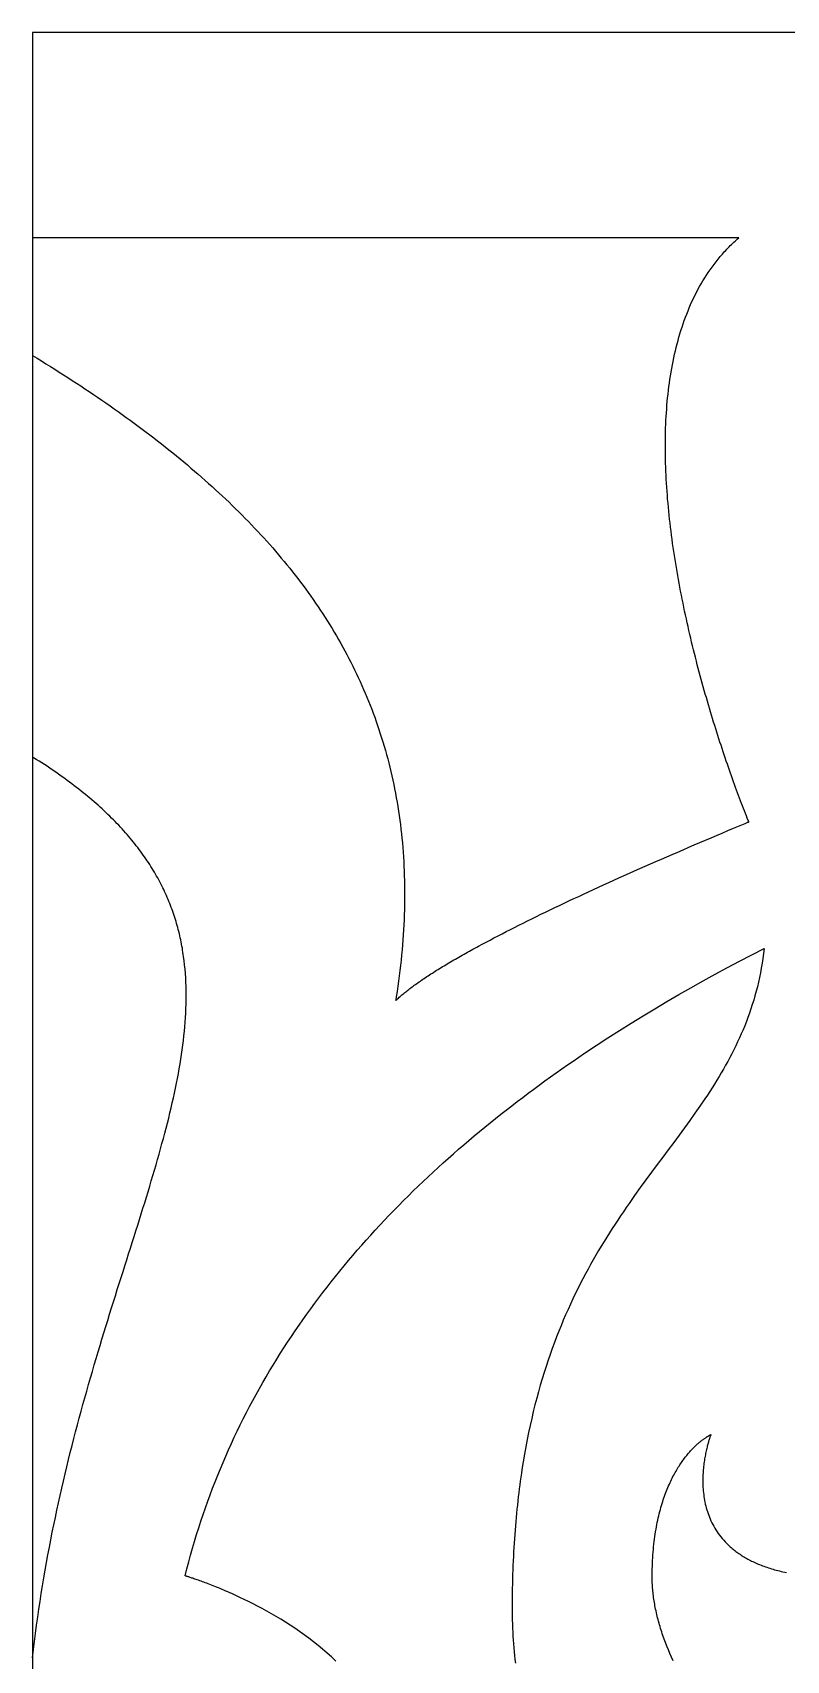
# Model space of a CAD drawing. Extents: x -52 to 64, y -91 to -51.
# Drawn here: x -52.14 to -40.83, y -75.14 to -50.72 of the extents above; entities that cross this region are included whole.
import ezdxf

# ---------------------------------------------------------------- set-up
doc = ezdxf.new("R2010")
doc.units = 0
doc.header["$MEASUREMENT"] = 0
doc.layers.get('0').update_dxf_attribs({"linetype": 'CONTINUOUS'})
doc.layers.add('LAYER_1', color=18, linetype='CONTINUOUS')

msp = doc.modelspace()

# ---------------------------------------------------------------- linework, layer by layer
msp.add_line((-52.14, -50.717), (-52.14, -90.716))
at = {"layer": 'LAYER_1'}
for points in [[(-40.626, -50.717), (-40.961, -50.717), (-41.298, -50.717), (-41.982, -50.717), (-42.674, -50.717), (-43.375, -50.717), (-44.083, -50.717), (-44.797, -50.717), (-45.516, -50.717), (-46.239, -50.717), (-47.693, -50.717), (-49.148, -50.717), (-50.598, -50.717), (-51.318, -50.717), (-52.032, -50.717), (-52.14, -50.717)], [(-47.59, -75.152), (-47.622, -75.121), (-47.654, -75.091), (-47.72, -75.032), (-47.786, -74.974), (-47.854, -74.918), (-47.923, -74.864), (-47.992, -74.811), (-48.062, -74.76), (-48.132, -74.71), (-48.203, -74.661), (-48.273, -74.615), (-48.344, -74.569), (-48.415, -74.526), (-48.485, -74.483), (-48.556, -74.443), (-48.625, -74.403), (-48.695, -74.365), (-48.763, -74.329), (-48.831, -74.294), (-48.897, -74.261), (-48.963, -74.229), (-49.027, -74.198), (-49.058, -74.183), (-49.089, -74.169), (-49.12, -74.155), (-49.151, -74.141), (-49.181, -74.128), (-49.21, -74.115), (-49.239, -74.102), (-49.268, -74.09), (-49.296, -74.078), (-49.324, -74.066), (-49.351, -74.055), (-49.378, -74.044), (-49.404, -74.034), (-49.429, -74.023), (-49.454, -74.014), (-49.479, -74.004), (-49.502, -73.995), (-49.525, -73.986), (-49.548, -73.978), (-49.57, -73.97), (-49.591, -73.962), (-49.611, -73.954), (-49.631, -73.947), (-49.65, -73.94), (-49.668, -73.934), (-49.686, -73.928), (-49.702, -73.922), (-49.718, -73.917), (-49.733, -73.911), (-49.748, -73.907), (-49.761, -73.902), (-49.773, -73.898), (-49.785, -73.894), (-49.796, -73.891), (-49.806, -73.888), (-49.815, -73.885), (-49.823, -73.882), (-49.83, -73.88), (-49.836, -73.878), (-49.841, -73.877), (-49.845, -73.876), (-49.848, -73.875), (-49.822, -73.77), (-49.795, -73.666), (-49.767, -73.563), (-49.738, -73.46), (-49.708, -73.358), (-49.677, -73.256), (-49.645, -73.155), (-49.613, -73.054), (-49.58, -72.954), (-49.545, -72.854), (-49.51, -72.755), (-49.474, -72.657), (-49.437, -72.559), (-49.399, -72.461), (-49.361, -72.365), (-49.321, -72.268), (-49.281, -72.173), (-49.24, -72.077), (-49.198, -71.983), (-49.156, -71.888), (-49.112, -71.795), (-49.068, -71.702), (-49.023, -71.609), (-48.977, -71.517), (-48.93, -71.425), (-48.883, -71.334), (-48.834, -71.244), (-48.786, -71.154), (-48.736, -71.064), (-48.685, -70.975), (-48.634, -70.887), (-48.582, -70.799), (-48.53, -70.711), (-48.476, -70.625), (-48.422, -70.538), (-48.367, -70.452), (-48.312, -70.367), (-48.256, -70.282), (-48.199, -70.197), (-48.141, -70.113), (-48.083, -70.03), (-48.024, -69.947), (-47.964, -69.865), (-47.904, -69.783), (-47.843, -69.701), (-47.782, -69.62), (-47.72, -69.54), (-47.657, -69.46), (-47.593, -69.38), (-47.529, -69.301), (-47.465, -69.222), (-47.399, -69.144), (-47.334, -69.067), (-47.267, -68.989), (-47.2, -68.913), (-47.133, -68.836), (-47.064, -68.761), (-46.996, -68.685), (-46.926, -68.61), (-46.856, -68.536), (-46.786, -68.462), (-46.715, -68.389), (-46.644, -68.316), (-46.572, -68.243), (-46.499, -68.171), (-46.426, -68.099), (-46.352, -68.028), (-46.278, -67.957), (-46.204, -67.887), (-46.129, -67.817), (-46.053, -67.747), (-45.977, -67.678), (-45.901, -67.61), (-45.824, -67.542), (-45.746, -67.474), (-45.669, -67.407), (-45.59, -67.34), (-45.512, -67.273), (-45.432, -67.207), (-45.353, -67.142), (-45.273, -67.077), (-45.192, -67.012), (-45.112, -66.948), (-45.03, -66.884), (-44.949, -66.82), (-44.867, -66.757), (-44.784, -66.695), (-44.702, -66.632), (-44.618, -66.571), (-44.535, -66.509), (-44.451, -66.448), (-44.367, -66.388), (-44.282, -66.327), (-44.198, -66.268), (-44.112, -66.208), (-44.027, -66.149), (-43.941, -66.09), (-43.855, -66.032), (-43.682, -65.917), (-43.508, -65.803), (-43.332, -65.691), (-43.156, -65.58), (-42.978, -65.471), (-42.8, -65.364), (-42.62, -65.257), (-42.44, -65.153), (-42.259, -65.05), (-42.077, -64.948), (-41.895, -64.847), (-41.712, -64.748), (-41.528, -64.651), (-41.344, -64.555), (-41.159, -64.46), (-41.169, -64.535), (-41.179, -64.609), (-41.19, -64.682), (-41.203, -64.754), (-41.216, -64.826), (-41.23, -64.896), (-41.246, -64.966), (-41.262, -65.034), (-41.28, -65.102), (-41.298, -65.169), (-41.317, -65.236), (-41.338, -65.301), (-41.359, -65.366), (-41.381, -65.43), (-41.404, -65.494), (-41.427, -65.557), (-41.452, -65.619), (-41.477, -65.68), (-41.503, -65.741), (-41.53, -65.802), (-41.558, -65.862), (-41.586, -65.921), (-41.615, -65.98), (-41.645, -66.039), (-41.675, -66.097), (-41.706, -66.155), (-41.738, -66.212), (-41.77, -66.269), (-41.803, -66.325), (-41.837, -66.382), (-41.871, -66.438), (-41.905, -66.494), (-41.94, -66.549), (-41.976, -66.604), (-42.012, -66.66), (-42.049, -66.715), (-42.123, -66.824), (-42.199, -66.933), (-42.277, -67.042), (-42.356, -67.151), (-42.436, -67.261), (-42.517, -67.371), (-42.6, -67.481), (-42.683, -67.592), (-42.766, -67.704), (-42.85, -67.818), (-42.935, -67.933), (-43.019, -68.049), (-43.104, -68.167), (-43.146, -68.227), (-43.188, -68.287), (-43.231, -68.348), (-43.273, -68.41), (-43.315, -68.472), (-43.356, -68.535), (-43.398, -68.598), (-43.44, -68.662), (-43.481, -68.727), (-43.522, -68.792), (-43.563, -68.858), (-43.604, -68.925), (-43.644, -68.993), (-43.684, -69.061), (-43.724, -69.131), (-43.764, -69.201), (-43.803, -69.272), (-43.842, -69.344), (-43.881, -69.417), (-43.919, -69.491), (-43.957, -69.566), (-43.994, -69.642), (-44.031, -69.719), (-44.067, -69.797), (-44.103, -69.876), (-44.139, -69.956), (-44.174, -70.037), (-44.208, -70.12), (-44.242, -70.204), (-44.276, -70.288), (-44.308, -70.375), (-44.341, -70.462), (-44.372, -70.551), (-44.403, -70.64), (-44.433, -70.732), (-44.463, -70.824), (-44.492, -70.918), (-44.52, -71.014), (-44.547, -71.111), (-44.574, -71.209), (-44.6, -71.309), (-44.625, -71.41), (-44.649, -71.513), (-44.673, -71.617), (-44.695, -71.723), (-44.717, -71.83), (-44.738, -71.939), (-44.758, -72.05), (-44.777, -72.162), (-44.795, -72.276), (-44.804, -72.334), (-44.812, -72.392), (-44.82, -72.451), (-44.828, -72.51), (-44.836, -72.569), (-44.844, -72.629), (-44.851, -72.689), (-44.858, -72.75), (-44.864, -72.811), (-44.871, -72.873), (-44.877, -72.935), (-44.883, -72.998), (-44.889, -73.061), (-44.894, -73.125), (-44.899, -73.189), (-44.904, -73.253), (-44.909, -73.318), (-44.913, -73.383), (-44.917, -73.449), (-44.921, -73.516), (-44.924, -73.583), (-44.927, -73.65), (-44.93, -73.718), (-44.933, -73.786), (-44.935, -73.855), (-44.937, -73.925), (-44.939, -73.995), (-44.94, -74.065), (-44.941, -74.136), (-44.942, -74.208), (-44.942, -74.279), (-44.943, -74.352), (-44.942, -74.414), (-44.941, -74.475), (-44.94, -74.536), (-44.938, -74.597), (-44.936, -74.657), (-44.933, -74.717), (-44.93, -74.777), (-44.926, -74.836), (-44.922, -74.895), (-44.918, -74.953), (-44.912, -75.012), (-44.907, -75.069), (-44.901, -75.127), (-44.894, -75.184)], [(-42.526, -75.149), (-42.551, -75.094), (-42.575, -75.039), (-42.598, -74.985), (-42.62, -74.93), (-42.641, -74.876), (-42.661, -74.822), (-42.68, -74.768), (-42.689, -74.742), (-42.698, -74.715), (-42.707, -74.688), (-42.715, -74.662), (-42.723, -74.635), (-42.731, -74.609), (-42.738, -74.583), (-42.745, -74.556), (-42.752, -74.53), (-42.759, -74.504), (-42.765, -74.478), (-42.772, -74.452), (-42.778, -74.427), (-42.783, -74.401), (-42.789, -74.375), (-42.794, -74.35), (-42.799, -74.324), (-42.803, -74.299), (-42.807, -74.274), (-42.812, -74.249), (-42.815, -74.224), (-42.819, -74.199), (-42.822, -74.174), (-42.825, -74.15), (-42.828, -74.125), (-42.83, -74.101), (-42.832, -74.077), (-42.834, -74.053), (-42.836, -74.029), (-42.837, -74.005), (-42.839, -73.981), (-42.839, -73.958), (-42.84, -73.934), (-42.84, -73.911), (-42.84, -73.888), (-42.84, -73.865), (-42.84, -73.819), (-42.839, -73.775), (-42.838, -73.731), (-42.836, -73.687), (-42.834, -73.644), (-42.832, -73.602), (-42.829, -73.561), (-42.826, -73.52), (-42.822, -73.479), (-42.819, -73.439), (-42.815, -73.4), (-42.81, -73.361), (-42.805, -73.323), (-42.8, -73.286), (-42.795, -73.249), (-42.789, -73.212), (-42.783, -73.176), (-42.777, -73.141), (-42.771, -73.106), (-42.764, -73.072), (-42.757, -73.038), (-42.749, -73.005), (-42.742, -72.973), (-42.734, -72.941), (-42.726, -72.909), (-42.718, -72.878), (-42.709, -72.848), (-42.701, -72.818), (-42.692, -72.788), (-42.683, -72.76), (-42.674, -72.731), (-42.664, -72.703), (-42.655, -72.676), (-42.645, -72.649), (-42.635, -72.622), (-42.625, -72.597), (-42.615, -72.571), (-42.604, -72.546), (-42.594, -72.522), (-42.583, -72.498), (-42.572, -72.474), (-42.562, -72.451), (-42.551, -72.428), (-42.54, -72.406), (-42.529, -72.384), (-42.517, -72.363), (-42.506, -72.342), (-42.495, -72.322), (-42.483, -72.302), (-42.472, -72.282), (-42.46, -72.263), (-42.449, -72.245), (-42.437, -72.226), (-42.426, -72.208), (-42.414, -72.191), (-42.402, -72.174), (-42.391, -72.157), (-42.379, -72.141), (-42.368, -72.125), (-42.356, -72.11), (-42.345, -72.095), (-42.333, -72.08), (-42.322, -72.066), (-42.31, -72.052), (-42.299, -72.039), (-42.287, -72.025), (-42.276, -72.013), (-42.265, -72), (-42.254, -71.988), (-42.243, -71.977), (-42.232, -71.965), (-42.221, -71.954), (-42.211, -71.944), (-42.2, -71.933), (-42.19, -71.923), (-42.179, -71.914), (-42.169, -71.904), (-42.159, -71.895), (-42.149, -71.887), (-42.14, -71.878), (-42.13, -71.87), (-42.121, -71.862), (-42.112, -71.855), (-42.103, -71.848), (-42.094, -71.841), (-42.086, -71.834), (-42.077, -71.828), (-42.069, -71.822), (-42.061, -71.817), (-42.054, -71.811), (-42.046, -71.806), (-42.039, -71.801), (-42.032, -71.796), (-42.026, -71.792), (-42.019, -71.788), (-42.013, -71.784), (-42.007, -71.781), (-42.002, -71.777), (-41.997, -71.774), (-41.992, -71.771), (-41.987, -71.769), (-41.983, -71.766), (-41.979, -71.764), (-41.975, -71.762), (-41.972, -71.76), (-41.969, -71.759), (-41.967, -71.758), (-41.965, -71.757), (-41.963, -71.756), (-41.961, -71.755), (-41.96, -71.755), (-41.96, -71.754), (-41.959, -71.754), (-41.96, -71.754), (-41.96, -71.756), (-41.961, -71.758), (-41.962, -71.761), (-41.964, -71.766), (-41.966, -71.771), (-41.968, -71.777), (-41.97, -71.784), (-41.973, -71.791), (-41.976, -71.8), (-41.979, -71.809), (-41.982, -71.819), (-41.985, -71.83), (-41.989, -71.842), (-41.993, -71.855), (-41.997, -71.868), (-42, -71.882), (-42.005, -71.896), (-42.009, -71.912), (-42.013, -71.928), (-42.017, -71.944), (-42.021, -71.961), (-42.025, -71.979), (-42.03, -71.998), (-42.034, -72.017), (-42.038, -72.036), (-42.042, -72.056), (-42.046, -72.077), (-42.049, -72.098), (-42.053, -72.12), (-42.057, -72.142), (-42.06, -72.164), (-42.063, -72.187), (-42.066, -72.211), (-42.069, -72.235), (-42.071, -72.259), (-42.074, -72.283), (-42.075, -72.308), (-42.077, -72.334), (-42.078, -72.359), (-42.079, -72.385), (-42.08, -72.411), (-42.08, -72.437), (-42.08, -72.464), (-42.08, -72.491), (-42.079, -72.518), (-42.078, -72.545), (-42.076, -72.573), (-42.073, -72.6), (-42.071, -72.628), (-42.067, -72.656), (-42.064, -72.684), (-42.059, -72.712), (-42.054, -72.74), (-42.049, -72.768), (-42.043, -72.796), (-42.036, -72.825), (-42.029, -72.853), (-42.021, -72.881), (-42.012, -72.909), (-42.002, -72.937), (-41.992, -72.965), (-41.981, -72.993), (-41.97, -73.021), (-41.958, -73.049), (-41.944, -73.077), (-41.931, -73.104), (-41.916, -73.131), (-41.9, -73.158), (-41.884, -73.185), (-41.866, -73.212), (-41.848, -73.238), (-41.829, -73.264), (-41.809, -73.29), (-41.788, -73.316), (-41.766, -73.341), (-41.743, -73.366), (-41.719, -73.391), (-41.707, -73.403), (-41.694, -73.415), (-41.682, -73.427), (-41.668, -73.439), (-41.655, -73.45), (-41.641, -73.462), (-41.627, -73.474), (-41.613, -73.485), (-41.599, -73.496), (-41.584, -73.508), (-41.569, -73.519), (-41.554, -73.53), (-41.538, -73.541), (-41.522, -73.551), (-41.506, -73.562), (-41.49, -73.572), (-41.473, -73.583), (-41.456, -73.593), (-41.439, -73.603), (-41.421, -73.613), (-41.403, -73.623), (-41.385, -73.633), (-41.367, -73.642), (-41.348, -73.652), (-41.329, -73.661), (-41.309, -73.67), (-41.29, -73.679), (-41.269, -73.688), (-41.249, -73.697), (-41.228, -73.705), (-41.207, -73.714), (-41.186, -73.722), (-41.164, -73.73), (-41.142, -73.738), (-41.12, -73.746), (-41.097, -73.753), (-41.074, -73.761), (-41.051, -73.768), (-41.027, -73.775), (-41.003, -73.782), (-40.979, -73.788), (-40.954, -73.795), (-40.929, -73.801), (-40.904, -73.807), (-40.878, -73.813), (-40.852, -73.819), (-40.825, -73.825)]]:
    msp.add_lwpolyline(points, dxfattribs=at)
for points in [[(-52.14, -55.561), (-52.073, -55.602), (-52.006, -55.643), (-51.939, -55.685), (-51.873, -55.726), (-51.806, -55.768), (-51.741, -55.81), (-51.675, -55.852), (-51.61, -55.894), (-51.545, -55.936), (-51.481, -55.978), (-51.417, -56.02), (-51.353, -56.062), (-51.29, -56.105), (-51.227, -56.147), (-51.164, -56.19), (-51.101, -56.233), (-51.039, -56.275), (-50.977, -56.318), (-50.916, -56.362), (-50.855, -56.405), (-50.794, -56.448), (-50.734, -56.492), (-50.674, -56.535), (-50.614, -56.579), (-50.555, -56.623), (-50.496, -56.667), (-50.437, -56.711), (-50.379, -56.755), (-50.321, -56.8), (-50.263, -56.844), (-50.206, -56.889), (-50.149, -56.934), (-50.093, -56.978), (-50.037, -57.024), (-49.981, -57.069), (-49.926, -57.114), (-49.871, -57.16), (-49.816, -57.205), (-49.762, -57.251), (-49.708, -57.297), (-49.655, -57.343), (-49.602, -57.389), (-49.549, -57.436), (-49.497, -57.482), (-49.445, -57.529), (-49.393, -57.576), (-49.342, -57.623), (-49.292, -57.67), (-49.241, -57.718), (-49.191, -57.765), (-49.142, -57.813), (-49.093, -57.861), (-49.044, -57.909), (-48.996, -57.957), (-48.948, -58.006), (-48.901, -58.054), (-48.854, -58.103), (-48.807, -58.152), (-48.761, -58.201), (-48.715, -58.251), (-48.67, -58.3), (-48.625, -58.35), (-48.58, -58.4), (-48.536, -58.45), (-48.493, -58.5), (-48.449, -58.551), (-48.407, -58.602), (-48.364, -58.652), (-48.322, -58.704), (-48.281, -58.755), (-48.24, -58.806), (-48.199, -58.858), (-48.159, -58.91), (-48.119, -58.962), (-48.08, -59.014), (-48.041, -59.067), (-48.003, -59.12), (-47.965, -59.173), (-47.928, -59.226), (-47.891, -59.279), (-47.854, -59.333), (-47.818, -59.387), (-47.783, -59.441), (-47.748, -59.495), (-47.713, -59.55), (-47.679, -59.604), (-47.645, -59.659), (-47.612, -59.715), (-47.579, -59.77), (-47.547, -59.826), (-47.515, -59.882), (-47.484, -59.938), (-47.453, -59.994), (-47.423, -60.051), (-47.393, -60.108), (-47.363, -60.165), (-47.335, -60.222), (-47.306, -60.28), (-47.278, -60.338), (-47.251, -60.396), (-47.224, -60.454), (-47.198, -60.513), (-47.172, -60.572), (-47.146, -60.631), (-47.121, -60.69), (-47.097, -60.75), (-47.073, -60.81), (-47.05, -60.87), (-47.027, -60.93), (-47.005, -60.991), (-46.983, -61.052), (-46.962, -61.113), (-46.941, -61.175), (-46.921, -61.237), (-46.901, -61.299), (-46.882, -61.361), (-46.863, -61.424), (-46.845, -61.487), (-46.827, -61.55), (-46.81, -61.614), (-46.794, -61.677), (-46.778, -61.741), (-46.762, -61.806), (-46.747, -61.87), (-46.733, -61.935), (-46.719, -62.001), (-46.706, -62.066), (-46.693, -62.132), (-46.681, -62.198), (-46.669, -62.264), (-46.658, -62.331), (-46.648, -62.398), (-46.638, -62.466), (-46.629, -62.533), (-46.62, -62.601), (-46.612, -62.669), (-46.604, -62.738), (-46.597, -62.807), (-46.59, -62.876), (-46.584, -62.946), (-46.579, -63.016), (-46.574, -63.086), (-46.57, -63.156), (-46.566, -63.227), (-46.563, -63.298), (-46.561, -63.37), (-46.559, -63.442), (-46.557, -63.514), (-46.557, -63.586), (-46.557, -63.659), (-46.557, -63.732), (-46.558, -63.806), (-46.56, -63.879), (-46.562, -63.953), (-46.565, -64.028), (-46.568, -64.103), (-46.572, -64.178), (-46.577, -64.254), (-46.582, -64.329), (-46.588, -64.406), (-46.595, -64.482), (-46.602, -64.559), (-46.61, -64.636), (-46.618, -64.714), (-46.627, -64.792), (-46.637, -64.871), (-46.647, -64.949), (-46.658, -65.028), (-46.669, -65.108), (-46.681, -65.188), (-46.687, -65.228), (-46.689, -65.238), (-46.689, -65.24), (-46.69, -65.241), (-46.69, -65.241), (-46.69, -65.241), (-46.689, -65.241), (-46.689, -65.24), (-46.686, -65.237), (-46.674, -65.226), (-46.662, -65.215), (-46.65, -65.204), (-46.637, -65.192), (-46.624, -65.181), (-46.611, -65.169), (-46.597, -65.158), (-46.583, -65.146), (-46.569, -65.134), (-46.555, -65.122), (-46.54, -65.111), (-46.525, -65.099), (-46.509, -65.086), (-46.494, -65.074), (-46.478, -65.062), (-46.461, -65.05), (-46.445, -65.037), (-46.428, -65.025), (-46.411, -65.012), (-46.393, -65), (-46.375, -64.987), (-46.357, -64.974), (-46.339, -64.961), (-46.32, -64.949), (-46.302, -64.936), (-46.282, -64.922), (-46.263, -64.909), (-46.243, -64.896), (-46.223, -64.883), (-46.203, -64.87), (-46.182, -64.856), (-46.161, -64.843), (-46.14, -64.829), (-46.119, -64.816), (-46.097, -64.802), (-46.075, -64.788), (-46.053, -64.774), (-46.031, -64.761), (-46.008, -64.747), (-45.985, -64.733), (-45.962, -64.719), (-45.938, -64.705), (-45.915, -64.69), (-45.891, -64.676), (-45.867, -64.662), (-45.842, -64.647), (-45.817, -64.633), (-45.792, -64.619), (-45.767, -64.604), (-45.742, -64.589), (-45.716, -64.575), (-45.69, -64.56), (-45.664, -64.545), (-45.638, -64.531), (-45.611, -64.516), (-45.584, -64.501), (-45.557, -64.486), (-45.53, -64.471), (-45.502, -64.456), (-45.474, -64.44), (-45.446, -64.425), (-45.39, -64.395), (-45.332, -64.364), (-45.274, -64.333), (-45.215, -64.302), (-45.154, -64.27), (-45.093, -64.239), (-45.032, -64.207), (-44.969, -64.175), (-44.906, -64.143), (-44.842, -64.111), (-44.777, -64.079), (-44.711, -64.046), (-44.645, -64.013), (-44.578, -63.98), (-44.51, -63.947), (-44.441, -63.914), (-44.372, -63.881), (-44.302, -63.847), (-44.232, -63.814), (-44.161, -63.78), (-44.089, -63.746), (-44.016, -63.712), (-43.943, -63.678), (-43.87, -63.644), (-43.796, -63.61), (-43.721, -63.575), (-43.645, -63.541), (-43.57, -63.506), (-43.493, -63.471), (-43.416, -63.436), (-43.339, -63.402), (-43.261, -63.367), (-43.182, -63.331), (-43.104, -63.296), (-43.024, -63.261), (-42.944, -63.226), (-42.864, -63.191), (-42.784, -63.155), (-42.703, -63.12), (-42.621, -63.084), (-42.539, -63.049), (-42.457, -63.013), (-42.375, -62.978), (-42.292, -62.942), (-42.209, -62.906), (-42.125, -62.871), (-42.041, -62.835), (-41.957, -62.799), (-41.873, -62.764), (-41.788, -62.728), (-41.703, -62.692), (-41.618, -62.657), (-41.447, -62.585), (-41.404, -62.567), (-41.394, -62.563), (-41.391, -62.562), (-41.39, -62.561), (-41.39, -62.561), (-41.39, -62.561), (-41.391, -62.56), (-41.392, -62.556), (-41.399, -62.539), (-41.413, -62.504), (-41.427, -62.469), (-41.441, -62.433), (-41.455, -62.397), (-41.47, -62.36), (-41.484, -62.322), (-41.499, -62.284), (-41.513, -62.245), (-41.528, -62.206), (-41.543, -62.166), (-41.558, -62.126), (-41.573, -62.085), (-41.588, -62.043), (-41.603, -62.001), (-41.619, -61.959), (-41.634, -61.916), (-41.65, -61.872), (-41.665, -61.828), (-41.681, -61.784), (-41.696, -61.739), (-41.712, -61.693), (-41.728, -61.647), (-41.744, -61.601), (-41.759, -61.554), (-41.775, -61.507), (-41.791, -61.459), (-41.807, -61.411), (-41.823, -61.363), (-41.839, -61.314), (-41.854, -61.264), (-41.87, -61.214), (-41.886, -61.164), (-41.902, -61.114), (-41.918, -61.063), (-41.934, -61.011), (-41.949, -60.96), (-41.965, -60.908), (-41.981, -60.855), (-41.996, -60.803), (-42.012, -60.75), (-42.027, -60.696), (-42.043, -60.643), (-42.058, -60.589), (-42.073, -60.534), (-42.088, -60.48), (-42.103, -60.425), (-42.118, -60.37), (-42.133, -60.314), (-42.148, -60.259), (-42.163, -60.203), (-42.177, -60.147), (-42.192, -60.09), (-42.206, -60.034), (-42.22, -59.977), (-42.234, -59.92), (-42.248, -59.862), (-42.262, -59.805), (-42.276, -59.747), (-42.289, -59.689), (-42.302, -59.631), (-42.315, -59.573), (-42.328, -59.514), (-42.341, -59.455), (-42.354, -59.397), (-42.366, -59.338), (-42.378, -59.279), (-42.39, -59.219), (-42.402, -59.16), (-42.414, -59.101), (-42.425, -59.041), (-42.436, -58.981), (-42.447, -58.922), (-42.458, -58.862), (-42.468, -58.802), (-42.478, -58.742), (-42.488, -58.682), (-42.498, -58.622), (-42.507, -58.562), (-42.516, -58.501), (-42.525, -58.441), (-42.534, -58.381), (-42.542, -58.32), (-42.55, -58.26), (-42.558, -58.2), (-42.565, -58.139), (-42.572, -58.079), (-42.579, -58.019), (-42.586, -57.959), (-42.592, -57.898), (-42.598, -57.838), (-42.603, -57.778), (-42.609, -57.718), (-42.613, -57.658), (-42.618, -57.598), (-42.622, -57.538), (-42.626, -57.478), (-42.629, -57.418), (-42.633, -57.359), (-42.635, -57.299), (-42.638, -57.24), (-42.639, -57.18), (-42.641, -57.121), (-42.642, -57.062), (-42.643, -57.003), (-42.643, -56.944), (-42.643, -56.886), (-42.643, -56.827), (-42.642, -56.769), (-42.641, -56.711), (-42.639, -56.653), (-42.637, -56.595), (-42.634, -56.538), (-42.631, -56.48), (-42.627, -56.423), (-42.623, -56.366), (-42.619, -56.31), (-42.614, -56.253), (-42.609, -56.197), (-42.603, -56.141), (-42.596, -56.085), (-42.589, -56.03), (-42.582, -55.975), (-42.574, -55.92), (-42.566, -55.865), (-42.557, -55.811), (-42.548, -55.757), (-42.538, -55.703), (-42.527, -55.65), (-42.516, -55.597), (-42.505, -55.544), (-42.493, -55.492), (-42.48, -55.44), (-42.467, -55.388), (-42.453, -55.337), (-42.439, -55.286), (-42.424, -55.236), (-42.409, -55.186), (-42.392, -55.136), (-42.376, -55.087), (-42.359, -55.038), (-42.341, -54.989), (-42.322, -54.941), (-42.303, -54.893), (-42.284, -54.846), (-42.264, -54.799), (-42.243, -54.753), (-42.221, -54.707), (-42.199, -54.662), (-42.176, -54.617), (-42.153, -54.572), (-42.129, -54.528), (-42.104, -54.485), (-42.078, -54.442), (-42.052, -54.399), (-42.026, -54.357), (-41.998, -54.316), (-41.97, -54.275), (-41.941, -54.235), (-41.912, -54.195), (-41.882, -54.155), (-41.851, -54.117), (-41.819, -54.079), (-41.803, -54.06), (-41.787, -54.041), (-41.77, -54.022), (-41.754, -54.004), (-41.737, -53.986), (-41.72, -53.968), (-41.703, -53.95), (-41.685, -53.932), (-41.668, -53.914), (-41.65, -53.897), (-41.632, -53.879), (-41.614, -53.862), (-41.596, -53.845), (-41.577, -53.828), (-41.559, -53.811), (-41.54, -53.795), (-41.54, -53.795), (-41.541, -53.795), (-41.542, -53.795), (-41.544, -53.795), (-41.547, -53.795), (-41.55, -53.795), (-41.553, -53.795), (-41.557, -53.795), (-41.562, -53.795), (-41.567, -53.795), (-41.572, -53.795), (-41.578, -53.795), (-41.585, -53.795), (-41.592, -53.795), (-41.6, -53.795), (-41.608, -53.795), (-41.616, -53.795), (-41.625, -53.795), (-41.635, -53.795), (-41.645, -53.795), (-41.655, -53.795), (-41.666, -53.795), (-41.678, -53.795), (-41.69, -53.795), (-41.702, -53.795), (-41.715, -53.795), (-41.728, -53.795), (-41.742, -53.795), (-41.756, -53.795), (-41.771, -53.795), (-41.786, -53.795), (-41.802, -53.795), (-41.818, -53.795), (-41.834, -53.795), (-41.851, -53.795), (-41.869, -53.795), (-41.887, -53.795), (-41.905, -53.795), (-41.923, -53.795), (-41.942, -53.795), (-41.962, -53.795), (-41.982, -53.795), (-42.002, -53.795), (-42.023, -53.795), (-42.044, -53.795), (-42.066, -53.795), (-42.087, -53.795), (-42.11, -53.795), (-42.133, -53.795), (-42.156, -53.795), (-42.179, -53.795), (-42.203, -53.795), (-42.227, -53.795), (-42.252, -53.795), (-42.277, -53.795), (-42.302, -53.795), (-42.328, -53.795), (-42.354, -53.795), (-42.381, -53.795), (-42.407, -53.795), (-42.435, -53.795), (-42.462, -53.795), (-42.49, -53.795), (-42.518, -53.795), (-42.547, -53.795), (-42.576, -53.795), (-42.605, -53.795), (-42.634, -53.795), (-42.664, -53.795), (-42.694, -53.795), (-42.725, -53.795), (-42.756, -53.795), (-42.787, -53.795), (-42.819, -53.795), (-42.85, -53.795), (-42.882, -53.795), (-42.915, -53.795), (-42.947, -53.795), (-42.98, -53.795), (-43.014, -53.795), (-43.047, -53.795), (-43.081, -53.795), (-43.115, -53.795), (-43.15, -53.795), (-43.185, -53.795), (-43.22, -53.795), (-43.255, -53.795), (-43.29, -53.795), (-43.326, -53.795), (-43.362, -53.795), (-43.398, -53.795), (-43.435, -53.795), (-43.472, -53.795), (-43.509, -53.795), (-43.546, -53.795), (-43.584, -53.795), (-43.621, -53.795), (-43.659, -53.795), (-43.698, -53.795), (-43.736, -53.795), (-43.814, -53.795), (-43.892, -53.795), (-43.972, -53.795), (-44.052, -53.795), (-44.133, -53.795), (-44.215, -53.795), (-44.297, -53.795), (-44.381, -53.795), (-44.464, -53.795), (-44.549, -53.795), (-44.634, -53.795), (-44.72, -53.795), (-44.807, -53.795), (-44.894, -53.795), (-44.981, -53.795), (-45.07, -53.795), (-45.158, -53.795), (-45.247, -53.795), (-45.337, -53.795), (-45.427, -53.795), (-45.517, -53.795), (-45.608, -53.795), (-45.699, -53.795), (-45.79, -53.795), (-45.882, -53.795), (-45.974, -53.795), (-46.158, -53.795), (-46.344, -53.795), (-46.53, -53.795), (-46.716, -53.795), (-47.088, -53.795), (-47.274, -53.795), (-47.46, -53.795), (-47.645, -53.795), (-47.737, -53.795), (-47.828, -53.795), (-47.92, -53.795), (-48.011, -53.795), (-48.102, -53.795), (-48.193, -53.795), (-48.283, -53.795), (-48.373, -53.795), (-48.462, -53.795), (-48.551, -53.795), (-48.64, -53.795), (-48.728, -53.795), (-48.815, -53.795), (-48.902, -53.795), (-48.988, -53.795), (-49.074, -53.795), (-49.159, -53.795), (-49.243, -53.795), (-49.327, -53.795), (-49.41, -53.795), (-49.492, -53.795), (-49.574, -53.795), (-49.655, -53.795), (-49.735, -53.795), (-49.814, -53.795), (-49.892, -53.795), (-49.969, -53.795), (-50.008, -53.795), (-50.046, -53.795), (-50.084, -53.795), (-50.121, -53.795), (-50.159, -53.795), (-50.196, -53.795), (-50.233, -53.795), (-50.269, -53.795), (-50.306, -53.795), (-50.342, -53.795), (-50.378, -53.795), (-50.413, -53.795), (-50.449, -53.795), (-50.484, -53.795), (-50.518, -53.795), (-50.553, -53.795), (-50.587, -53.795), (-50.621, -53.795), (-50.655, -53.795), (-50.688, -53.795), (-50.721, -53.795), (-50.754, -53.795), (-50.787, -53.795), (-50.819, -53.795), (-50.851, -53.795), (-50.882, -53.795), (-50.914, -53.795), (-50.945, -53.795), (-50.975, -53.795), (-51.006, -53.795), (-51.036, -53.795), (-51.065, -53.795), (-51.095, -53.795), (-51.124, -53.795), (-51.152, -53.795), (-51.181, -53.795), (-51.209, -53.795), (-51.236, -53.795), (-51.263, -53.795), (-51.29, -53.795), (-51.317, -53.795), (-51.343, -53.795), (-51.369, -53.795), (-51.395, -53.795), (-51.42, -53.795), (-51.444, -53.795), (-51.469, -53.795), (-51.493, -53.795), (-51.516, -53.795), (-51.54, -53.795), (-51.562, -53.795), (-51.585, -53.795), (-51.607, -53.795), (-51.629, -53.795), (-51.65, -53.795), (-51.671, -53.795), (-51.691, -53.795), (-51.711, -53.795), (-51.731, -53.795), (-51.75, -53.795), (-51.769, -53.795), (-51.787, -53.795), (-51.805, -53.795), (-51.823, -53.795), (-51.84, -53.795), (-51.856, -53.795), (-51.873, -53.795), (-51.888, -53.795), (-51.904, -53.795), (-51.919, -53.795), (-51.933, -53.795), (-51.947, -53.795), (-51.96, -53.795), (-51.973, -53.795), (-51.986, -53.795), (-51.998, -53.795), (-52.01, -53.795), (-52.021, -53.795), (-52.032, -53.795), (-52.042, -53.795), (-52.051, -53.795), (-52.061, -53.795), (-52.069, -53.795), (-52.078, -53.795), (-52.085, -53.795), (-52.093, -53.795), (-52.099, -53.795), (-52.106, -53.795), (-52.111, -53.795), (-52.117, -53.795), (-52.121, -53.795), (-52.125, -53.795), (-52.129, -53.795), (-52.132, -53.795), (-52.135, -53.795), (-52.137, -53.795), (-52.138, -53.795), (-52.139, -53.795), (-52.14, -53.795), (-52.14, -53.795), (-52.14, -53.795), (-52.14, -53.795), (-52.14, -53.796), (-52.14, -53.797), (-52.14, -53.799), (-52.14, -53.801), (-52.14, -53.803), (-52.14, -53.805), (-52.14, -53.808), (-52.14, -53.811), (-52.14, -53.815), (-52.14, -53.819), (-52.14, -53.823), (-52.14, -53.827), (-52.14, -53.832), (-52.14, -53.837), (-52.14, -53.842), (-52.14, -53.848), (-52.14, -53.854), (-52.14, -53.86), (-52.14, -53.866), (-52.14, -53.873), (-52.14, -53.88), (-52.14, -53.887), (-52.14, -53.895), (-52.14, -53.903), (-52.14, -53.911), (-52.14, -53.919), (-52.14, -53.928), (-52.14, -53.936), (-52.14, -53.945), (-52.14, -53.964), (-52.14, -53.984), (-52.14, -54.004), (-52.14, -54.026), (-52.14, -54.048), (-52.14, -54.071), (-52.14, -54.094), (-52.14, -54.119), (-52.14, -54.144), (-52.14, -54.169), (-52.14, -54.196), (-52.14, -54.222), (-52.14, -54.25), (-52.14, -54.277), (-52.14, -54.306), (-52.14, -54.334), (-52.14, -54.363), (-52.14, -54.393), (-52.14, -54.422), (-52.14, -54.452), (-52.14, -54.513), (-52.14, -54.575), (-52.14, -54.637), (-52.14, -54.761), (-52.14, -54.822), (-52.14, -54.883), (-52.14, -54.913), (-52.14, -54.943), (-52.14, -54.973), (-52.14, -55.002), (-52.14, -55.031), (-52.14, -55.06), (-52.14, -55.088), (-52.14, -55.115), (-52.14, -55.142), (-52.14, -55.169), (-52.14, -55.195), (-52.14, -55.22), (-52.14, -55.245), (-52.14, -55.269), (-52.14, -55.293), (-52.14, -55.315), (-52.14, -55.337), (-52.14, -55.358), (-52.14, -55.379), (-52.14, -55.398), (-52.14, -55.407), (-52.14, -55.416), (-52.14, -55.425), (-52.14, -55.434), (-52.14, -55.442), (-52.14, -55.45), (-52.14, -55.458), (-52.14, -55.466), (-52.14, -55.473), (-52.14, -55.48), (-52.14, -55.487), (-52.14, -55.494), (-52.14, -55.5), (-52.14, -55.506), (-52.14, -55.512), (-52.14, -55.517), (-52.14, -55.522), (-52.14, -55.527), (-52.14, -55.532), (-52.14, -55.536), (-52.14, -55.54), (-52.14, -55.543), (-52.14, -55.547), (-52.14, -55.55), (-52.14, -55.552), (-52.14, -55.555), (-52.14, -55.556), (-52.14, -55.558), (-52.14, -55.559), (-52.14, -55.56), (-52.14, -55.561)], [(-52.14, -75.103), (-52.126, -74.98), (-52.111, -74.858), (-52.095, -74.737), (-52.079, -74.616), (-52.063, -74.496), (-52.045, -74.376), (-52.028, -74.258), (-52.009, -74.14), (-51.99, -74.022), (-51.971, -73.906), (-51.951, -73.79), (-51.93, -73.675), (-51.91, -73.56), (-51.888, -73.446), (-51.866, -73.333), (-51.844, -73.22), (-51.821, -73.108), (-51.798, -72.997), (-51.774, -72.887), (-51.75, -72.777), (-51.726, -72.667), (-51.701, -72.559), (-51.676, -72.451), (-51.651, -72.343), (-51.625, -72.236), (-51.6, -72.13), (-51.573, -72.025), (-51.547, -71.92), (-51.52, -71.815), (-51.493, -71.712), (-51.466, -71.609), (-51.438, -71.506), (-51.411, -71.404), (-51.383, -71.303), (-51.355, -71.203), (-51.327, -71.102), (-51.299, -71.003), (-51.27, -70.904), (-51.242, -70.806), (-51.213, -70.708), (-51.184, -70.611), (-51.156, -70.514), (-51.127, -70.418), (-51.098, -70.323), (-51.069, -70.228), (-51.04, -70.134), (-51.011, -70.04), (-50.983, -69.947), (-50.954, -69.854), (-50.925, -69.762), (-50.896, -69.67), (-50.868, -69.579), (-50.839, -69.489), (-50.811, -69.399), (-50.782, -69.309), (-50.754, -69.22), (-50.726, -69.132), (-50.698, -69.044), (-50.671, -68.956), (-50.643, -68.87), (-50.616, -68.783), (-50.589, -68.697), (-50.562, -68.612), (-50.535, -68.527), (-50.509, -68.443), (-50.483, -68.359), (-50.457, -68.275), (-50.432, -68.192), (-50.407, -68.11), (-50.382, -68.028), (-50.358, -67.946), (-50.334, -67.865), (-50.31, -67.785), (-50.287, -67.705), (-50.264, -67.625), (-50.241, -67.546), (-50.219, -67.467), (-50.198, -67.389), (-50.177, -67.311), (-50.156, -67.233), (-50.136, -67.156), (-50.116, -67.08), (-50.097, -67.004), (-50.079, -66.928), (-50.061, -66.853), (-50.043, -66.778), (-50.027, -66.703), (-50.01, -66.629), (-49.995, -66.555), (-49.98, -66.482), (-49.965, -66.409), (-49.952, -66.337), (-49.939, -66.265), (-49.926, -66.193), (-49.915, -66.122), (-49.904, -66.051), (-49.893, -65.981), (-49.884, -65.91), (-49.875, -65.841), (-49.867, -65.771), (-49.86, -65.702), (-49.854, -65.634), (-49.848, -65.565), (-49.843, -65.497), (-49.84, -65.43), (-49.837, -65.362), (-49.834, -65.296), (-49.833, -65.229), (-49.833, -65.163), (-49.833, -65.097), (-49.835, -65.031), (-49.837, -64.966), (-49.841, -64.901), (-49.845, -64.836), (-49.85, -64.772), (-49.857, -64.708), (-49.864, -64.645), (-49.872, -64.581), (-49.877, -64.55), (-49.882, -64.518), (-49.887, -64.487), (-49.892, -64.455), (-49.898, -64.424), (-49.904, -64.393), (-49.91, -64.362), (-49.916, -64.331), (-49.923, -64.3), (-49.93, -64.269), (-49.937, -64.238), (-49.945, -64.207), (-49.953, -64.177), (-49.961, -64.146), (-49.969, -64.116), (-49.978, -64.085), (-49.987, -64.055), (-49.996, -64.024), (-50.006, -63.994), (-50.016, -63.964), (-50.026, -63.934), (-50.036, -63.904), (-50.047, -63.874), (-50.058, -63.844), (-50.07, -63.814), (-50.081, -63.784), (-50.093, -63.754), (-50.106, -63.725), (-50.118, -63.695), (-50.131, -63.665), (-50.145, -63.636), (-50.158, -63.607), (-50.172, -63.577), (-50.186, -63.548), (-50.201, -63.519), (-50.216, -63.489), (-50.231, -63.46), (-50.246, -63.431), (-50.262, -63.402), (-50.278, -63.373), (-50.295, -63.344), (-50.312, -63.316), (-50.329, -63.287), (-50.346, -63.258), (-50.364, -63.229), (-50.382, -63.201), (-50.401, -63.172), (-50.42, -63.144), (-50.439, -63.115), (-50.458, -63.087), (-50.478, -63.059), (-50.499, -63.03), (-50.519, -63.002), (-50.54, -62.974), (-50.562, -62.946), (-50.583, -62.918), (-50.605, -62.89), (-50.628, -62.862), (-50.651, -62.834), (-50.674, -62.806), (-50.697, -62.778), (-50.721, -62.75), (-50.746, -62.723), (-50.77, -62.695), (-50.795, -62.667), (-50.821, -62.64), (-50.846, -62.612), (-50.873, -62.585), (-50.899, -62.557), (-50.926, -62.53), (-50.953, -62.503), (-50.981, -62.475), (-51.009, -62.448), (-51.038, -62.421), (-51.067, -62.394), (-51.096, -62.367), (-51.126, -62.339), (-51.156, -62.312), (-51.186, -62.285), (-51.217, -62.258), (-51.248, -62.232), (-51.28, -62.205), (-51.312, -62.178), (-51.345, -62.151), (-51.378, -62.124), (-51.411, -62.098), (-51.445, -62.071), (-51.479, -62.044), (-51.514, -62.018), (-51.549, -61.991), (-51.584, -61.965), (-51.62, -61.938), (-51.656, -61.912), (-51.693, -61.885), (-51.73, -61.859), (-51.768, -61.832), (-51.806, -61.806), (-51.844, -61.78), (-51.883, -61.754), (-51.923, -61.727), (-51.962, -61.701), (-52.003, -61.675), (-52.043, -61.649), (-52.084, -61.623), (-52.126, -61.597), (-52.136, -61.59), (-52.139, -61.589), (-52.14, -61.588), (-52.14, -61.588), (-52.14, -61.588), (-52.14, -61.588), (-52.14, -61.588), (-52.14, -61.588), (-52.14, -61.589), (-52.14, -61.59), (-52.14, -61.592), (-52.14, -61.594), (-52.14, -61.598), (-52.14, -61.602), (-52.14, -61.606), (-52.14, -61.612), (-52.14, -61.618), (-52.14, -61.624), (-52.14, -61.632), (-52.14, -61.64), (-52.14, -61.648), (-52.14, -61.657), (-52.14, -61.667), (-52.14, -61.678), (-52.14, -61.689), (-52.14, -61.701), (-52.14, -61.713), (-52.14, -61.726), (-52.14, -61.74), (-52.14, -61.754), (-52.14, -61.769), (-52.14, -61.784), (-52.14, -61.8), (-52.14, -61.817), (-52.14, -61.834), (-52.14, -61.852), (-52.14, -61.87), (-52.14, -61.889), (-52.14, -61.909), (-52.14, -61.929), (-52.14, -61.949), (-52.14, -61.971), (-52.14, -61.992), (-52.14, -62.015), (-52.14, -62.038), (-52.14, -62.061), (-52.14, -62.085), (-52.14, -62.11), (-52.14, -62.135), (-52.14, -62.16), (-52.14, -62.186), (-52.14, -62.213), (-52.14, -62.24), (-52.14, -62.267), (-52.14, -62.296), (-52.14, -62.324), (-52.14, -62.353), (-52.14, -62.383), (-52.14, -62.413), (-52.14, -62.444), (-52.14, -62.475), (-52.14, -62.506), (-52.14, -62.538), (-52.14, -62.571), (-52.14, -62.604), (-52.14, -62.637), (-52.14, -62.671), (-52.14, -62.705), (-52.14, -62.74), (-52.14, -62.776), (-52.14, -62.811), (-52.14, -62.847), (-52.14, -62.884), (-52.14, -62.921), (-52.14, -62.958), (-52.14, -62.996), (-52.14, -63.034), (-52.14, -63.073), (-52.14, -63.112), (-52.14, -63.152), (-52.14, -63.191), (-52.14, -63.232), (-52.14, -63.272), (-52.14, -63.313), (-52.14, -63.355), (-52.14, -63.397), (-52.14, -63.439), (-52.14, -63.481), (-52.14, -63.524), (-52.14, -63.568), (-52.14, -63.611), (-52.14, -63.655), (-52.14, -63.7), (-52.14, -63.744), (-52.14, -63.79), (-52.14, -63.835), (-52.14, -63.881), (-52.14, -63.927), (-52.14, -63.973), (-52.14, -64.02), (-52.14, -64.067), (-52.14, -64.114), (-52.14, -64.162), (-52.14, -64.21), (-52.14, -64.258), (-52.14, -64.307), (-52.14, -64.356), (-52.14, -64.405), (-52.14, -64.454), (-52.14, -64.504), (-52.14, -64.554), (-52.14, -64.604), (-52.14, -64.655), (-52.14, -64.757), (-52.14, -64.86), (-52.14, -64.964), (-52.14, -65.068), (-52.14, -65.174), (-52.14, -65.281), (-52.14, -65.389), (-52.14, -65.497), (-52.14, -65.606), (-52.14, -65.716), (-52.14, -65.827), (-52.14, -65.939), (-52.14, -66.051), (-52.14, -66.164), (-52.14, -66.277), (-52.14, -66.391), (-52.14, -66.505), (-52.14, -66.621), (-52.14, -66.736), (-52.14, -66.852), (-52.14, -66.968), (-52.14, -67.085), (-52.14, -67.202), (-52.14, -67.32), (-52.14, -67.555), (-52.14, -67.792), (-52.14, -68.029), (-52.14, -68.504), (-52.14, -68.741), (-52.14, -68.978), (-52.14, -69.214), (-52.14, -69.332), (-52.14, -69.45), (-52.14, -69.567), (-52.14, -69.684), (-52.14, -69.8), (-52.14, -69.916), (-52.14, -70.032), (-52.14, -70.147), (-52.14, -70.262), (-52.14, -70.376), (-52.14, -70.49), (-52.14, -70.603), (-52.14, -70.715), (-52.14, -70.827), (-52.14, -70.938), (-52.14, -71.048), (-52.14, -71.158), (-52.14, -71.266), (-52.14, -71.374), (-52.14, -71.481), (-52.14, -71.587), (-52.14, -71.693), (-52.14, -71.797), (-52.14, -71.9), (-52.14, -72.002), (-52.14, -72.104), (-52.14, -72.154), (-52.14, -72.204), (-52.14, -72.253), (-52.14, -72.303), (-52.14, -72.352), (-52.14, -72.401), (-52.14, -72.449), (-52.14, -72.497), (-52.14, -72.545), (-52.14, -72.593), (-52.14, -72.64), (-52.14, -72.687), (-52.14, -72.733), (-52.14, -72.78), (-52.14, -72.826), (-52.14, -72.871), (-52.14, -72.917), (-52.14, -72.962), (-52.14, -73.006), (-52.14, -73.05), (-52.14, -73.094), (-52.14, -73.138), (-52.14, -73.181), (-52.14, -73.224), (-52.14, -73.266), (-52.14, -73.308), (-52.14, -73.35), (-52.14, -73.391), (-52.14, -73.432), (-52.14, -73.473), (-52.14, -73.513), (-52.14, -73.553), (-52.14, -73.592), (-52.14, -73.631), (-52.14, -73.67), (-52.14, -73.708), (-52.14, -73.745), (-52.14, -73.783), (-52.14, -73.819), (-52.14, -73.856), (-52.14, -73.892), (-52.14, -73.927), (-52.14, -73.962), (-52.14, -73.997), (-52.14, -74.031), (-52.14, -74.065), (-52.14, -74.098), (-52.14, -74.131), (-52.14, -74.163), (-52.14, -74.195), (-52.14, -74.227), (-52.14, -74.258), (-52.14, -74.288), (-52.14, -74.318), (-52.14, -74.348), (-52.14, -74.376), (-52.14, -74.405), (-52.14, -74.433), (-52.14, -74.46), (-52.14, -74.487), (-52.14, -74.514), (-52.14, -74.54), (-52.14, -74.565), (-52.14, -74.59), (-52.14, -74.614), (-52.14, -74.638), (-52.14, -74.661), (-52.14, -74.684), (-52.14, -74.706), (-52.14, -74.728), (-52.14, -74.749), (-52.14, -74.769), (-52.14, -74.789), (-52.14, -74.808), (-52.14, -74.827), (-52.14, -74.845), (-52.14, -74.863), (-52.14, -74.88), (-52.14, -74.896), (-52.14, -74.912), (-52.14, -74.927), (-52.14, -74.942), (-52.14, -74.956), (-52.14, -74.969), (-52.14, -74.982), (-52.14, -74.994), (-52.14, -75.006), (-52.14, -75.017), (-52.14, -75.027), (-52.14, -75.037), (-52.14, -75.046), (-52.14, -75.054), (-52.14, -75.062), (-52.14, -75.069), (-52.14, -75.075), (-52.14, -75.081), (-52.14, -75.086), (-52.14, -75.091), (-52.14, -75.094), (-52.14, -75.098), (-52.14, -75.1), (-52.14, -75.102), (-52.14, -75.103)]]:
    msp.add_lwpolyline(points, close=True, dxfattribs=at)

doc.saveas('drawing.dxf')
